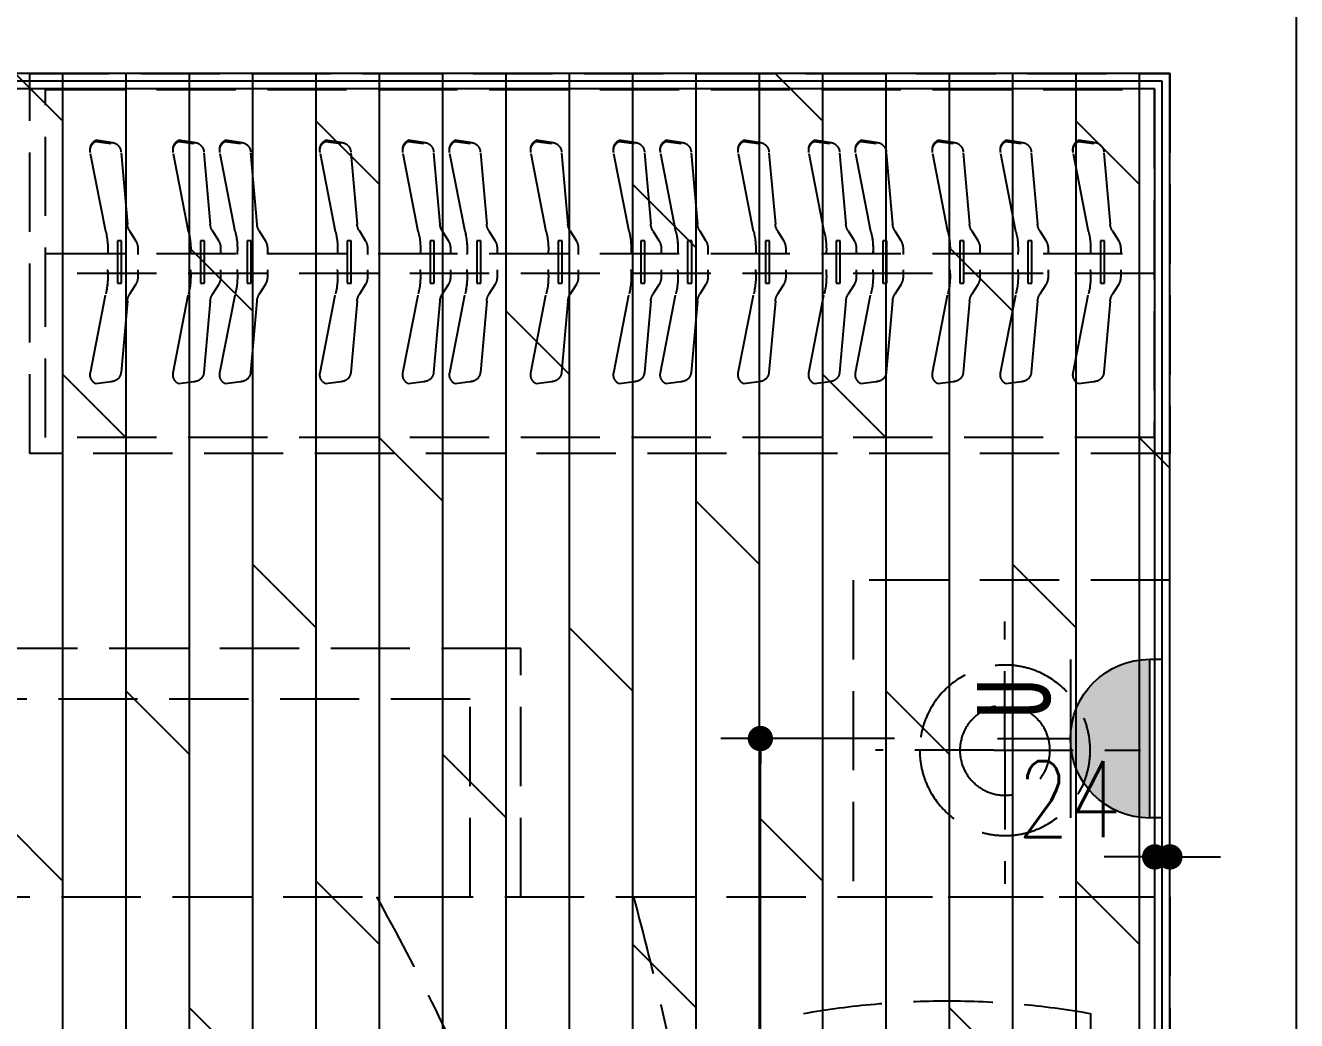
# Model space of a CAD drawing. Header units: inches. Extents: x -2597087 to 134135, y -662679 to 20000.
# Drawn here: x 15411 to 17418, y -39497 to -37926 of the extents above; entities that cross this region are included whole.
import ezdxf
from ezdxf.enums import TextEntityAlignment as Align

# ---------------------------------------------------------------- set-up
doc = ezdxf.new("R2010")
doc.units = ezdxf.units.IN
doc.header["$LTSCALE"] = 100
doc.header["$MEASUREMENT"] = 0
doc.linetypes.add('CENTER', pattern=[50.8, 31.75, -6.35, 6.35, -6.35])
doc.linetypes.add('DASH', pattern=[0.35, 0.25, -0.1])
doc.layers.get('0').update_dxf_attribs({"linetype": 'CONTINUOUS'})
doc.layers.get('Defpoints').update_dxf_attribs({"linetype": 'CONTINUOUS'})
for name, color, linetype in [('-04给水图层', 142, 'CENTER'), ('EQUIP-动力', 3, 'CONTINUOUS'), ('EQUIP-动力-DIM', 3, 'CONTINUOUS'), ('floor', 8, 'CONTINUOUS'), ('RC', 1, 'CONTINUOUS'), ('RC-dim', 3, 'CONTINUOUS'), ('WALL', 7, 'CONTINUOUS')]:
    doc.layers.add(name, color=color, linetype=linetype)
doc.layers.add('FUR', color=8, linetype='CONTINUOUS', lineweight=0)
doc.styles.get("Standard").update_dxf_attribs({"font": 'txt.shx', "width": 0.8, "bigfont": 'GBCBIG.shx'})
doc.styles.add('宋体', font='', dxfattribs={"width": 0.8})
doc.styles.get('宋体').set_extended_font_data('SimSun')
doc.dimstyles.new('50', dxfattribs={"dimscale": 50, "dimtxt": 2.4, "dimasz": 0.8, "dimexe": 1.25, "dimexo": 0.6, "dimgap": 0.65, "dimtad": 1, "dimdec": 0, "dimdsep": 46, "dimtxsty": 'Standard', "dimblk1": 'DOT', "dimblk2": 'DOT', "dimsah": 1, "dimcen": 2.5, "dimclrd": 3, "dimclre": 3, "dimclrt": 3, "dimadec": 0, "dimazin": 0, "dimtfac": 1, "dimtdec": 0, "dimtix": 1, "dimtmove": 2, "dimatfit": 0, "dimldrblk": 'DOT', "dimfxl": 5, "dimfxlon": 1, "dimarcsym": 0})

# ---------------------------------------------------------------- blocks, each defined once
blk = doc.blocks.new('nnggg')
at = {"color": 8, "linetype": 'DASH', "ltscale": 5}
for p, q in [((1534803.7, -150812.3), (1534779.7, -150809)), ((1534779.7, -150810.8), (1534803.7, -150814.2)), ((1534934.5, -150812.3), (1534910.5, -150809)), ((1534910.5, -150810.8), (1534934.5, -150814.2)), ((1535008.3, -150812.3), (1534984.2, -150809)), ((1534984.2, -150810.8), (1535008.3, -150814.2)), ((1535166.4, -150812.3), (1535142.4, -150809)), ((1535142.4, -150810.8), (1535166.4, -150814.2)), ((1535297.2, -150812.3), (1535273.2, -150809)), ((1535273.2, -150810.8), (1535297.2, -150814.2)), ((1535371, -150812.3), (1535347, -150809)), ((1535347, -150810.8), (1535371, -150814.2)), ((1535499.2, -150812.3), (1535475.2, -150809)), ((1535475.2, -150810.8), (1535499.2, -150814.2)), ((1535630, -150812.3), (1535606, -150809)), ((1535606, -150810.8), (1535630, -150814.2)), ((1535703.8, -150812.3), (1535679.7, -150809)), ((1535679.7, -150810.8), (1535703.8, -150814.2)), ((1535826.7, -150812.3), (1535802.7, -150809)), ((1535802.7, -150810.8), (1535826.7, -150814.2)), ((1535938.1, -150812.3), (1535914.1, -150809)), ((1535914.1, -150810.8), (1535938.1, -150814.2)), ((1536011.9, -150812.3), (1535987.8, -150809)), ((1535987.8, -150810.8), (1536011.9, -150814.2)), ((1536133.4, -150812.3), (1536109.4, -150809)), ((1536109.4, -150810.8), (1536133.4, -150814.2)), ((1536240.8, -150812.3), (1536216.8, -150809)), ((1536216.8, -150810.8), (1536240.8, -150814.2)), ((1536355.5, -150812.3), (1536331.4, -150809)), ((1536331.4, -150810.8), (1536355.5, -150814.2)), ((1534795.5, -150953), (1534771.2, -150828.1)), ((1534819.6, -150828.9), (1534829.7, -150941.5)), ((1534926.3, -150953), (1534902.1, -150828.1)), ((1534950.5, -150828.9), (1534960.5, -150941.5)), ((1535000.1, -150953), (1534975.8, -150828.1)), ((1535024.2, -150828.9), (1535034.3, -150941.5)), ((1535158.2, -150953), (1535134, -150828.1)), ((1535182.4, -150828.9), (1535192.4, -150941.5)), ((1535289, -150953), (1535264.8, -150828.1)), ((1535313.2, -150828.9), (1535323.3, -150941.5)), ((1535362.8, -150953), (1535338.5, -150828.1)), ((1535386.9, -150828.9), (1535397, -150941.5)), ((1535491, -150953), (1535466.7, -150828.1)), ((1535515.2, -150828.9), (1535525.2, -150941.5)), ((1535621.8, -150953), (1535597.6, -150828.1)), ((1535646, -150828.9), (1535656.1, -150941.5)), ((1535695.6, -150953), (1535671.3, -150828.1)), ((1535719.7, -150828.9), (1535729.8, -150941.5)), ((1535818.5, -150953), (1535794.3, -150828.1)), ((1535842.7, -150828.9), (1535852.7, -150941.5)), ((1535929.9, -150953), (1535905.7, -150828.1)), ((1535954.1, -150828.9), (1535964.2, -150941.5)), ((1536003.7, -150953), (1535979.4, -150828.1)), ((1536027.8, -150828.9), (1536037.9, -150941.5)), ((1536125.2, -150953), (1536100.9, -150828.1)), ((1536149.4, -150828.9), (1536159.4, -150941.5)), ((1536232.6, -150953), (1536208.4, -150828.1)), ((1536256.8, -150828.9), (1536266.9, -150941.5)), ((1536347.2, -150953), (1536323, -150828.1)), ((1536371.4, -150828.9), (1536381.5, -150941.5)), ((1534833.2, -150952.2), (1534842.6, -150967.4)), ((1534964.1, -150952.2), (1534973.4, -150967.4)), ((1535037.8, -150952.2), (1535047.2, -150967.4)), ((1535196, -150952.2), (1535205.3, -150967.4)), ((1535326.8, -150952.2), (1535336.1, -150967.4)), ((1535400.5, -150952.2), (1535409.9, -150967.4)), ((1535528.7, -150952.2), (1535538.1, -150967.4)), ((1535659.6, -150952.2), (1535668.9, -150967.4)), ((1535733.3, -150952.2), (1535742.7, -150967.4)), ((1535856.3, -150952.2), (1535865.6, -150967.4)), ((1535967.7, -150952.2), (1535977, -150967.4)), ((1536041.4, -150952.2), (1536050.8, -150967.4)), ((1536162.9, -150952.2), (1536172.3, -150967.4)), ((1536270.4, -150952.2), (1536279.8, -150967.4)), ((1536385, -150952.2), (1536394.4, -150967.4)), ((1534814.1, -150968), (1534814.1, -151034.5)), ((1534820.5, -150968), (1534814.1, -150968)), ((1534820.5, -151034.5), (1534820.5, -150968)), ((1534846.2, -150980), (1534846.2, -150989.3)), ((1534951.4, -150968), (1534945, -150968)), ((1534945, -150968), (1534945, -151034.5)), ((1534951.4, -151034.5), (1534951.4, -150968)), ((1534977, -150980), (1534977, -150989.3)), ((1535018.7, -150968), (1535018.7, -151034.5)), ((1535025.1, -150968), (1535018.7, -150968)), ((1535025.1, -151034.5), (1535025.1, -150968)), ((1535050.8, -150980), (1535050.8, -150989.3)), ((1535176.9, -150968), (1535176.9, -151034.5)), ((1535183.3, -150968), (1535176.9, -150968)), ((1535183.3, -151034.5), (1535183.3, -150968)), ((1535208.9, -150980), (1535208.9, -150989.3)), ((1535314.1, -150968), (1535307.7, -150968)), ((1535307.7, -150968), (1535307.7, -151034.5)), ((1535314.1, -151034.5), (1535314.1, -150968)), ((1535339.7, -150980), (1535339.7, -150989.3)), ((1535381.4, -150968), (1535381.4, -151034.5)), ((1535387.8, -150968), (1535381.4, -150968)), ((1535387.8, -151034.5), (1535387.8, -150968)), ((1535413.5, -150980), (1535413.5, -150989.3)), ((1535509.7, -150968), (1535509.7, -151034.5)), ((1535516, -150968), (1535509.7, -150968)), ((1535516, -151034.5), (1535516, -150968)), ((1535541.7, -150980), (1535541.7, -150989.3)), ((1535646.9, -150968), (1535640.5, -150968)), ((1535640.5, -150968), (1535640.5, -151034.5)), ((1535646.9, -151034.5), (1535646.9, -150968)), ((1535672.5, -150980), (1535672.5, -150989.3)), ((1535714.2, -150968), (1535714.2, -151034.5)), ((1535720.6, -150968), (1535714.2, -150968)), ((1535720.6, -151034.5), (1535720.6, -150968)), ((1535746.3, -150980), (1535746.3, -150989.3)), ((1535843.6, -150968), (1535837.2, -150968)), ((1535837.2, -150968), (1535837.2, -151034.5)), ((1535843.6, -151034.5), (1535843.6, -150968)), ((1535869.2, -150980), (1535869.2, -150989.3)), ((1535955, -150968), (1535948.6, -150968)), ((1535948.6, -150968), (1535948.6, -151034.5)), ((1535955, -151034.5), (1535955, -150968)), ((1535980.6, -150980), (1535980.6, -150989.3)), ((1536022.3, -150968), (1536022.3, -151034.5)), ((1536028.7, -150968), (1536022.3, -150968)), ((1536028.7, -151034.5), (1536028.7, -150968)), ((1536054.4, -150980), (1536054.4, -150989.3)), ((1536143.9, -150968), (1536143.9, -151034.5)), ((1536150.2, -150968), (1536143.9, -150968)), ((1536150.2, -151034.5), (1536150.2, -150968)), ((1536175.9, -150980), (1536175.9, -150989.3)), ((1536251.3, -150968), (1536251.3, -151034.5)), ((1536257.7, -150968), (1536251.3, -150968)), ((1536257.7, -151034.5), (1536257.7, -150968)), ((1536283.3, -150980), (1536283.3, -150989.3)), ((1536365.9, -150968), (1536365.9, -151034.5)), ((1536372.3, -150968), (1536365.9, -150968)), ((1536372.3, -151034.5), (1536372.3, -150968)), ((1536397.9, -150980), (1536397.9, -150989.3)), ((1534846.2, -151013.3), (1534846.2, -151024.4)), ((1534977, -151013.3), (1534977, -151024.4)), ((1535050.8, -151013.3), (1535050.8, -151024.4)), ((1535208.9, -151013.3), (1535208.9, -151024.4)), ((1535339.7, -151013.3), (1535339.7, -151024.4)), ((1535413.5, -151013.3), (1535413.5, -151024.4)), ((1535541.7, -151013.3), (1535541.7, -151024.4)), ((1535672.5, -151013.3), (1535672.5, -151024.4)), ((1535746.3, -151013.3), (1535746.3, -151024.4)), ((1535869.2, -151013.3), (1535869.2, -151024.4)), ((1535980.6, -151013.3), (1535980.6, -151024.4)), ((1536054.4, -151013.3), (1536054.4, -151024.4)), ((1536175.9, -151013.3), (1536175.9, -151024.4)), ((1536283.3, -151013.3), (1536283.3, -151024.4)), ((1536397.9, -151013.3), (1536397.9, -151024.4)), ((1534814.1, -151034.5), (1534820.5, -151034.5)), ((1534842.6, -151037), (1534833.2, -151052.2)), ((1534945, -151034.5), (1534951.4, -151034.5)), ((1534973.4, -151037), (1534964.1, -151052.2)), ((1535018.7, -151034.5), (1535025.1, -151034.5)), ((1535047.2, -151037), (1535037.8, -151052.2)), ((1535176.9, -151034.5), (1535183.3, -151034.5)), ((1535205.3, -151037), (1535196, -151052.2)), ((1535307.7, -151034.5), (1535314.1, -151034.5)), ((1535336.1, -151037), (1535326.8, -151052.2)), ((1535381.4, -151034.5), (1535387.8, -151034.5)), ((1535409.9, -151037), (1535400.5, -151052.2)), ((1535509.7, -151034.5), (1535516, -151034.5)), ((1535538.1, -151037), (1535528.7, -151052.2)), ((1535640.5, -151034.5), (1535646.9, -151034.5)), ((1535668.9, -151037), (1535659.6, -151052.2)), ((1535714.2, -151034.5), (1535720.6, -151034.5)), ((1535742.7, -151037), (1535733.3, -151052.2)), ((1535837.2, -151034.5), (1535843.6, -151034.5)), ((1535865.6, -151037), (1535856.3, -151052.2)), ((1535948.6, -151034.5), (1535955, -151034.5)), ((1535977, -151037), (1535967.7, -151052.2)), ((1536022.3, -151034.5), (1536028.7, -151034.5)), ((1536050.8, -151037), (1536041.4, -151052.2)), ((1536143.9, -151034.5), (1536150.2, -151034.5)), ((1536172.3, -151037), (1536162.9, -151052.2)), ((1536251.3, -151034.5), (1536257.7, -151034.5)), ((1536279.8, -151037), (1536270.4, -151052.2)), ((1536365.9, -151034.5), (1536372.3, -151034.5)), ((1536394.4, -151037), (1536385, -151052.2)), ((1534771.2, -151176.2), (1534795.5, -151051.4)), ((1534829.7, -151062.8), (1534819.6, -151175.5)), ((1534902.1, -151176.2), (1534926.3, -151051.4)), ((1534960.5, -151062.8), (1534950.5, -151175.5)), ((1534975.8, -151176.2), (1535000.1, -151051.4)), ((1535034.3, -151062.8), (1535024.2, -151175.5)), ((1535134, -151176.2), (1535158.2, -151051.4)), ((1535192.4, -151062.8), (1535182.4, -151175.5)), ((1535264.8, -151176.2), (1535289, -151051.4)), ((1535323.3, -151062.8), (1535313.2, -151175.5)), ((1535338.5, -151176.2), (1535362.8, -151051.4)), ((1535397, -151062.8), (1535386.9, -151175.5)), ((1535466.7, -151176.2), (1535491, -151051.4)), ((1535525.2, -151062.8), (1535515.2, -151175.5)), ((1535597.6, -151176.2), (1535621.8, -151051.4)), ((1535656.1, -151062.8), (1535646, -151175.5)), ((1535671.3, -151176.2), (1535695.6, -151051.4)), ((1535729.8, -151062.8), (1535719.7, -151175.5)), ((1535794.3, -151176.2), (1535818.5, -151051.4)), ((1535852.7, -151062.8), (1535842.7, -151175.5)), ((1535905.7, -151176.2), (1535929.9, -151051.4)), ((1535964.2, -151062.8), (1535954.1, -151175.5)), ((1535979.4, -151176.2), (1536003.7, -151051.4)), ((1536037.9, -151062.8), (1536027.8, -151175.5)), ((1536100.9, -151176.2), (1536125.2, -151051.4)), ((1536159.4, -151062.8), (1536149.4, -151175.5)), ((1536208.4, -151176.2), (1536232.6, -151051.4)), ((1536266.9, -151062.8), (1536256.8, -151175.5)), ((1536323, -151176.2), (1536347.2, -151051.4)), ((1536381.5, -151062.8), (1536371.4, -151175.5)), ((1534803.7, -151190.2), (1534779.7, -151193.5)), ((1534934.5, -151190.2), (1534910.5, -151193.5)), ((1535008.3, -151190.2), (1534984.2, -151193.5)), ((1535166.4, -151190.2), (1535142.4, -151193.5)), ((1535297.2, -151190.2), (1535273.2, -151193.5)), ((1535371, -151190.2), (1535347, -151193.5)), ((1535499.2, -151190.2), (1535475.2, -151193.5)), ((1535630, -151190.2), (1535606, -151193.5)), ((1535703.8, -151190.2), (1535679.7, -151193.5)), ((1535826.7, -151190.2), (1535802.7, -151193.5)), ((1535938.1, -151190.2), (1535914.1, -151193.5)), ((1536011.9, -151190.2), (1535987.8, -151193.5)), ((1536133.4, -151190.2), (1536109.4, -151193.5)), ((1536240.8, -151190.2), (1536216.8, -151193.5)), ((1536355.5, -151190.2), (1536331.4, -151193.5))]:
    blk.add_line(p, q, dxfattribs=at)
at = {"color": 252, "linetype": 'DASH', "ltscale": 5}
for p, q in [((1534700.7, -150987.8), (1536450.7, -150987.8)), ((1536450.7, -151019.2), (1534700.7, -151019.2))]:
    blk.add_line(p, q, dxfattribs=at)
at = {"color": 2, "linetype": 'DASH', "ltscale": 5}
blk.add_lwpolyline([(1534675.7, -151303.4), (1534675.7, -150703.6), (1536475.7, -150703.6), (1536475.7, -151303.4)], close=True, dxfattribs=at)
at = {"color": 1, "linetype": 'DASH', "ltscale": 5}
blk.add_lwpolyline([(1534700.7, -151278.4), (1534700.7, -150728.6), (1536450.7, -150728.6), (1536450.7, -151278.4)], close=True, dxfattribs=at)
at = {"color": 8, "linetype": 'DASH', "ltscale": 5}
for centre, radius, start, end in [((1534786.9, -150823.2), 16, 117.0567, 190.9889), ((1534786.9, -150825.1), 16, 117.0567, 190.9889), ((1534803.7, -150828.3), 16, 4.6237, 90), ((1534917.8, -150823.2), 16, 117.0567, 190.9889), ((1534917.8, -150825.1), 16, 117.0567, 190.9889), ((1534934.5, -150828.3), 16, 4.6237, 90), ((1534991.5, -150823.2), 16, 117.0567, 190.9889), ((1534991.5, -150825.1), 16, 117.0567, 190.9889), ((1535008.3, -150828.3), 16, 4.6237, 90), ((1535149.7, -150823.2), 16, 117.0567, 190.9889), ((1535149.7, -150825.1), 16, 117.0567, 190.9889), ((1535166.4, -150828.3), 16, 4.6237, 90), ((1535280.5, -150823.2), 16, 117.0567, 190.9889), ((1535280.5, -150825.1), 16, 117.0567, 190.9889), ((1535297.2, -150828.3), 16, 4.6237, 90), ((1535354.2, -150823.2), 16, 117.0567, 190.9889), ((1535354.2, -150825.1), 16, 117.0567, 190.9889), ((1535371, -150828.3), 16, 4.6237, 90), ((1535482.5, -150823.2), 16, 117.0567, 190.9889), ((1535482.5, -150825.1), 16, 117.0567, 190.9889), ((1535499.2, -150828.3), 16, 4.6237, 90), ((1535613.3, -150823.2), 16, 117.0567, 190.9889), ((1535613.3, -150825.1), 16, 117.0567, 190.9889), ((1535630, -150828.3), 16, 4.6237, 90), ((1535687, -150823.2), 16, 117.0567, 190.9889), ((1535687, -150825.1), 16, 117.0567, 190.9889), ((1535703.8, -150828.3), 16, 4.6237, 90), ((1535810, -150823.2), 16, 117.0567, 190.9889), ((1535810, -150825.1), 16, 117.0567, 190.9889), ((1535826.7, -150828.3), 16, 4.6237, 90), ((1535921.4, -150823.2), 16, 117.0567, 190.9889), ((1535921.4, -150825.1), 16, 117.0567, 190.9889), ((1535938.1, -150828.3), 16, 4.6237, 90), ((1535995.1, -150823.2), 16, 117.0567, 190.9889), ((1535995.1, -150825.1), 16, 117.0567, 190.9889), ((1536011.9, -150828.3), 16, 4.6237, 90), ((1536116.6, -150823.2), 16, 117.0567, 190.9889), ((1536116.6, -150825.1), 16, 117.0567, 190.9889), ((1536133.4, -150828.3), 16, 4.6237, 90), ((1536224.1, -150823.2), 16, 117.0567, 190.9889), ((1536224.1, -150825.1), 16, 117.0567, 190.9889), ((1536240.8, -150828.3), 16, 4.6237, 90), ((1536338.7, -150823.2), 16, 117.0567, 190.9889), ((1536338.7, -150825.1), 16, 117.0567, 190.9889), ((1536355.5, -150828.3), 16, 4.6237, 90), ((1534853.6, -150939.6), 24, 184.6237, 211.7137), ((1534984.5, -150939.6), 24, 184.6237, 211.7137), ((1535058.2, -150939.6), 24, 184.6237, 211.7137), ((1535216.4, -150939.6), 24, 184.6237, 211.7137), ((1535347.2, -150939.6), 24, 184.6237, 211.7137), ((1535420.9, -150939.6), 24, 184.6237, 211.7137), ((1535549.2, -150939.6), 24, 184.6237, 211.7137), ((1535680, -150939.6), 24, 184.6237, 211.7137), ((1535753.7, -150939.6), 24, 184.6237, 211.7137), ((1535876.7, -150939.6), 24, 184.6237, 211.7137), ((1535988.1, -150939.6), 24, 184.6237, 211.7137), ((1536061.8, -150939.6), 24, 184.6237, 211.7137), ((1536183.4, -150939.6), 24, 184.6237, 211.7137), ((1536290.8, -150939.6), 24, 184.6237, 211.7137), ((1536405.4, -150939.6), 24, 184.6237, 211.7137), ((1534684, -150980.4), 114.8, 355.584, 13.8228), ((1534814.9, -150980.4), 114.8, 355.584, 13.8228), ((1534888.6, -150980.4), 114.8, 355.584, 13.8228), ((1535046.8, -150980.4), 114.8, 355.584, 13.8228), ((1535177.6, -150980.4), 114.8, 355.584, 13.8228), ((1535251.3, -150980.4), 114.8, 355.584, 13.8228), ((1535379.6, -150980.4), 114.8, 355.584, 13.8228), ((1535510.4, -150980.4), 114.8, 355.584, 13.8228), ((1535584.1, -150980.4), 114.8, 355.584, 13.8228), ((1535707.1, -150980.4), 114.8, 355.584, 13.8228), ((1535818.5, -150980.4), 114.8, 355.584, 13.8228), ((1535892.2, -150980.4), 114.8, 355.584, 13.8228), ((1536013.8, -150980.4), 114.8, 355.584, 13.8228), ((1536121.2, -150980.4), 114.8, 355.584, 13.8228), ((1536235.8, -150980.4), 114.8, 355.584, 13.8228), ((1534822.2, -150980), 24, 0, 31.7137), ((1534953, -150980), 24, 0, 31.7137), ((1535026.8, -150980), 24, 0, 31.7137), ((1535184.9, -150980), 24, 0, 31.7137), ((1535315.7, -150980), 24, 0, 31.7137), ((1535389.5, -150980), 24, 0, 31.7137), ((1535517.7, -150980), 24, 0, 31.7137), ((1535648.5, -150980), 24, 0, 31.7137), ((1535722.3, -150980), 24, 0, 31.7137), ((1535845.2, -150980), 24, 0, 31.7137), ((1535956.6, -150980), 24, 0, 31.7137), ((1536030.4, -150980), 24, 0, 31.7137), ((1536151.9, -150980), 24, 0, 31.7137), ((1536259.3, -150980), 24, 0, 31.7137), ((1536373.9, -150980), 24, 0, 31.7137), ((1534684, -151023.9), 114.8, 346.1772, 5.3465), ((1534822.2, -151024.4), 24, 328.2863, 0), ((1534814.9, -151023.9), 114.8, 346.1772, 5.3465), ((1534953, -151024.4), 24, 328.2863, 0), ((1534888.6, -151023.9), 114.8, 346.1772, 5.3465), ((1535026.8, -151024.4), 24, 328.2863, 0), ((1535046.8, -151023.9), 114.8, 346.1772, 5.3465), ((1535184.9, -151024.4), 24, 328.2863, 0), ((1535177.6, -151023.9), 114.8, 346.1772, 5.3465), ((1535315.7, -151024.4), 24, 328.2863, 0), ((1535251.3, -151023.9), 114.8, 346.1772, 5.3465), ((1535389.5, -151024.4), 24, 328.2863, 0), ((1535379.6, -151023.9), 114.8, 346.1772, 5.3465), ((1535517.7, -151024.4), 24, 328.2863, 0), ((1535510.4, -151023.9), 114.8, 346.1772, 5.3465), ((1535648.5, -151024.4), 24, 328.2863, 0), ((1535584.1, -151023.9), 114.8, 346.1772, 5.3465), ((1535722.3, -151024.4), 24, 328.2863, 0), ((1535707.1, -151023.9), 114.8, 346.1772, 5.3465), ((1535845.2, -151024.4), 24, 328.2863, 0), ((1535818.5, -151023.9), 114.8, 346.1772, 5.3465), ((1535956.6, -151024.4), 24, 328.2863, 0), ((1535892.2, -151023.9), 114.8, 346.1772, 5.3465), ((1536030.4, -151024.4), 24, 328.2863, 0), ((1536013.8, -151023.9), 114.8, 346.1772, 5.3465), ((1536151.9, -151024.4), 24, 328.2863, 0), ((1536121.2, -151023.9), 114.8, 346.1772, 5.3465), ((1536259.3, -151024.4), 24, 328.2863, 0), ((1536235.8, -151023.9), 114.8, 346.1772, 5.3465), ((1536373.9, -151024.4), 24, 328.2863, 0), ((1534853.6, -151064.8), 24, 148.2863, 175.3763), ((1534984.5, -151064.8), 24, 148.2863, 175.3763), ((1535058.2, -151064.8), 24, 148.2863, 175.3763), ((1535216.4, -151064.8), 24, 148.2863, 175.3763), ((1535347.2, -151064.8), 24, 148.2863, 175.3763), ((1535420.9, -151064.8), 24, 148.2863, 175.3763), ((1535549.2, -151064.8), 24, 148.2863, 175.3763), ((1535680, -151064.8), 24, 148.2863, 175.3763), ((1535753.7, -151064.8), 24, 148.2863, 175.3763), ((1535876.7, -151064.8), 24, 148.2863, 175.3763), ((1535988.1, -151064.8), 24, 148.2863, 175.3763), ((1536061.8, -151064.8), 24, 148.2863, 175.3763), ((1536183.4, -151064.8), 24, 148.2863, 175.3763), ((1536290.8, -151064.8), 24, 148.2863, 175.3763), ((1536405.4, -151064.8), 24, 148.2863, 175.3763), ((1534786.9, -151179.3), 16, 169.0111, 242.9433), ((1534803.7, -151174.2), 16, 270, 355.3763), ((1534917.8, -151179.3), 16, 169.0111, 242.9433), ((1534934.5, -151174.2), 16, 270, 355.3763), ((1534991.5, -151179.3), 16, 169.0111, 242.9433), ((1535008.3, -151174.2), 16, 270, 355.3763), ((1535149.7, -151179.3), 16, 169.0111, 242.9433), ((1535166.4, -151174.2), 16, 270, 355.3763), ((1535280.5, -151179.3), 16, 169.0111, 242.9433), ((1535297.2, -151174.2), 16, 270, 355.3763), ((1535354.2, -151179.3), 16, 169.0111, 242.9433), ((1535371, -151174.2), 16, 270, 355.3763), ((1535482.5, -151179.3), 16, 169.0111, 242.9433), ((1535499.2, -151174.2), 16, 270, 355.3763), ((1535613.3, -151179.3), 16, 169.0111, 242.9433), ((1535630, -151174.2), 16, 270, 355.3763), ((1535687, -151179.3), 16, 169.0111, 242.9433), ((1535703.8, -151174.2), 16, 270, 355.3763), ((1535810, -151179.3), 16, 169.0111, 242.9433), ((1535826.7, -151174.2), 16, 270, 355.3763), ((1535921.4, -151179.3), 16, 169.0111, 242.9433), ((1535938.1, -151174.2), 16, 270, 355.3763), ((1535995.1, -151179.3), 16, 169.0111, 242.9433), ((1536011.9, -151174.2), 16, 270, 355.3763), ((1536116.6, -151179.3), 16, 169.0111, 242.9433), ((1536133.4, -151174.2), 16, 270, 355.3763), ((1536224.1, -151179.3), 16, 169.0111, 242.9433), ((1536240.8, -151174.2), 16, 270, 355.3763), ((1536338.7, -151179.3), 16, 169.0111, 242.9433), ((1536355.5, -151174.2), 16, 270, 355.3763)]:
    blk.add_arc(centre, radius, start, end, dxfattribs=at)
blk = doc.blocks.new('gfsss')
at = {"color": 2, "linetype": 'DASH', "ltscale": 5}
for p, q in [((1550945.5, -158739.4), (1551445.5, -158739.4)), ((1551445.5, -158739.4), (1551445.5, -159239.3)), ((1550945.5, -159239.3), (1550945.5, -159239.3)), ((1551445.5, -159239.3), (1550945.5, -159239.3))]:
    blk.add_line(p, q, dxfattribs=at)
at = {"color": 8, "linetype": 'DASH', "ltscale": 5}
for p, q in [((1551205.9, -159007.9), (1551205.9, -158804.6)), ((1552050.4, -159239.3), (1552050.4, -158926.9)), ((1552050.4, -158926.9), (1553392.2, -158926.9)), ((1551223.3, -159007.9), (1550991.9, -159007.9)), ((1551205.9, -159007.9), (1551205.9, -159218.9)), ((1551223.3, -159007.9), (1551410.2, -159007.9))]:
    blk.add_line(p, q, dxfattribs=at)
at = {"color": 1, "linetype": 'DASH', "ltscale": 5}
for p, q in [((1551970.4, -159239.3), (1551970.4, -158846.9)), ((1551970.4, -158846.9), (1553472.2, -158846.9))]:
    blk.add_line(p, q, dxfattribs=at)
at = {"color": 2, "linetype": 'DASH', "ltscale": 5}
blk.add_lwpolyline([(1550945.5, -159239.3), (1550945.5, -158739.4)], dxfattribs=at)
blk.add_lwpolyline([(1550945.5, -159239.3), (1550945.5, -159239.3), (1550945.5, -160739.3), (1553045.5, -160739.3), (1553045.5, -159239.3)], close=True, dxfattribs=at)
at = {"color": 8, "linetype": 'DASH', "ltscale": 5}
blk.add_lwpolyline([(1551524.1, -159583.9), (1551524.1, -159423.5, 0.088227), (1551070.7, -159423.5), (1551070.7, -160004.7, 0.051029), (1551333.6, -160024.2)], format="xyb", dxfattribs=at)
at = {"linetype": 'DASH', "ltscale": 5}
blk.add_circle((1551205.9, -159007.9), 134.6, dxfattribs=at)
at = {"color": 8, "linetype": 'DASH', "ltscale": 5}
blk.add_circle((1551205.9, -159007.9), 71.1, dxfattribs=at)
at = {"linetype": 'DASH', "ltscale": 5}
for centre, radius, start, end in [((1557845, -160850.6), 6263.5, 165.09302, 178.98203), ((1556289.3, -161484.1), 4666.7, 151.2482, 170.8167)]:
    blk.add_arc(centre, radius, start, end, dxfattribs=at)
blk = doc.blocks.new('42aaaa')
at = {"color": 8, "linetype": 'DASH', "ltscale": 5}
for p, q in [((1579293.2, -158198.1), (1579317.3, -158194.7)), ((1579317.3, -158196.6), (1579293.2, -158199.9)), ((1579407.8, -158198.1), (1579431.9, -158194.7)), ((1579431.9, -158196.6), (1579407.8, -158199.9)), ((1579515.3, -158198.1), (1579539.3, -158194.7)), ((1579539.3, -158196.6), (1579515.3, -158199.9)), ((1579636.8, -158198.1), (1579660.8, -158194.7)), ((1579660.8, -158196.6), (1579636.8, -158199.9)), ((1579710.5, -158198.1), (1579734.6, -158194.7)), ((1579734.6, -158196.6), (1579710.5, -158199.9)), ((1579822, -158198.1), (1579846, -158194.7)), ((1579846, -158196.6), (1579822, -158199.9)), ((1579944.9, -158198.1), (1579968.9, -158194.7)), ((1579968.9, -158196.6), (1579944.9, -158199.9)), ((1580018.6, -158198.1), (1580042.7, -158194.7)), ((1580042.7, -158196.6), (1580018.6, -158199.9)), ((1580149.5, -158198.1), (1580173.5, -158194.7)), ((1580173.5, -158196.6), (1580149.5, -158199.9)), ((1580277.7, -158198.1), (1580301.7, -158194.7)), ((1580301.7, -158196.6), (1580277.7, -158199.9)), ((1580351.4, -158198.1), (1580375.5, -158194.7)), ((1580375.5, -158196.6), (1580351.4, -158199.9)), ((1580482.2, -158198.1), (1580506.3, -158194.7)), ((1580506.3, -158196.6), (1580482.2, -158199.9)), ((1580640.4, -158198.1), (1580664.4, -158194.7)), ((1580664.4, -158196.6), (1580640.4, -158199.9)), ((1580714.2, -158198.1), (1580738.2, -158194.7)), ((1580738.2, -158196.6), (1580714.2, -158199.9)), ((1580845, -158198.1), (1580869, -158194.7)), ((1580869, -158196.6), (1580845, -158199.9)), ((1579277.3, -158214.6), (1579267.2, -158327.3)), ((1579301.4, -158338.7), (1579325.7, -158213.9)), ((1579391.9, -158214.6), (1579381.8, -158327.3)), ((1579416, -158338.7), (1579440.3, -158213.9)), ((1579499.3, -158214.6), (1579489.2, -158327.3)), ((1579523.5, -158338.7), (1579547.7, -158213.9)), ((1579620.8, -158214.6), (1579610.8, -158327.3)), ((1579645, -158338.7), (1579669.3, -158213.9)), ((1579694.6, -158214.6), (1579684.5, -158327.3)), ((1579718.8, -158338.7), (1579743, -158213.9)), ((1579806, -158214.6), (1579795.9, -158327.3)), ((1579830.2, -158338.7), (1579854.4, -158213.9)), ((1579928.9, -158214.6), (1579918.9, -158327.3)), ((1579953.1, -158338.7), (1579977.3, -158213.9)), ((1580002.7, -158214.6), (1579992.6, -158327.3)), ((1580026.9, -158338.7), (1580051.1, -158213.9)), ((1580133.5, -158214.6), (1580123.4, -158327.3)), ((1580157.7, -158338.7), (1580181.9, -158213.9)), ((1580261.7, -158214.6), (1580251.6, -158327.3)), ((1580285.9, -158338.7), (1580310.1, -158213.9)), ((1580335.5, -158214.6), (1580325.4, -158327.3)), ((1580359.7, -158338.7), (1580383.9, -158213.9)), ((1580466.3, -158214.6), (1580456.2, -158327.3)), ((1580490.5, -158338.7), (1580514.7, -158213.9)), ((1580624.4, -158214.6), (1580614.4, -158327.3)), ((1580648.6, -158338.7), (1580672.9, -158213.9)), ((1580698.2, -158214.6), (1580688.1, -158327.3)), ((1580722.4, -158338.7), (1580746.6, -158213.9)), ((1580829, -158214.6), (1580818.9, -158327.3)), ((1580853.2, -158338.7), (1580877.4, -158213.9)), ((1579263.7, -158337.9), (1579254.3, -158353.1)), ((1579378.3, -158337.9), (1579368.9, -158353.1)), ((1579485.7, -158337.9), (1579476.3, -158353.1)), ((1579607.3, -158337.9), (1579597.9, -158353.1)), ((1579681, -158337.9), (1579671.6, -158353.1)), ((1579792.4, -158337.9), (1579783, -158353.1)), ((1579915.3, -158337.9), (1579906, -158353.1)), ((1579989.1, -158337.9), (1579979.7, -158353.1)), ((1580119.9, -158337.9), (1580110.5, -158353.1)), ((1580248.1, -158337.9), (1580238.8, -158353.1)), ((1580321.9, -158337.9), (1580312.5, -158353.1)), ((1580452.7, -158337.9), (1580443.3, -158353.1)), ((1580610.9, -158337.9), (1580601.5, -158353.1)), ((1580684.6, -158337.9), (1580675.2, -158353.1)), ((1580815.4, -158337.9), (1580806.1, -158353.1)), ((1579250.7, -158365.7), (1579250.7, -158375)), ((1579276.4, -158420.3), (1579276.4, -158353.7)), ((1579276.4, -158353.7), (1579282.8, -158353.7)), ((1579282.8, -158353.7), (1579282.8, -158420.3)), ((1579365.3, -158365.7), (1579365.3, -158375)), ((1579391, -158420.3), (1579391, -158353.7)), ((1579391, -158353.7), (1579397.4, -158353.7)), ((1579397.4, -158353.7), (1579397.4, -158420.3)), ((1579472.8, -158365.7), (1579472.8, -158375)), ((1579498.4, -158420.3), (1579498.4, -158353.7)), ((1579498.4, -158353.7), (1579504.8, -158353.7)), ((1579504.8, -158353.7), (1579504.8, -158420.3)), ((1579594.3, -158365.7), (1579594.3, -158375)), ((1579620, -158420.3), (1579620, -158353.7)), ((1579620, -158353.7), (1579626.3, -158353.7)), ((1579626.3, -158353.7), (1579626.3, -158420.3)), ((1579668.1, -158365.7), (1579668.1, -158375)), ((1579693.7, -158353.7), (1579700.1, -158353.7)), ((1579693.7, -158420.3), (1579693.7, -158353.7)), ((1579700.1, -158353.7), (1579700.1, -158420.3)), ((1579779.5, -158365.7), (1579779.5, -158375)), ((1579805.1, -158353.7), (1579811.5, -158353.7)), ((1579805.1, -158420.3), (1579805.1, -158353.7)), ((1579811.5, -158353.7), (1579811.5, -158420.3)), ((1579902.4, -158365.7), (1579902.4, -158375)), ((1579928, -158420.3), (1579928, -158353.7)), ((1579928, -158353.7), (1579934.4, -158353.7)), ((1579934.4, -158353.7), (1579934.4, -158420.3)), ((1579976.1, -158365.7), (1579976.1, -158375)), ((1580001.8, -158353.7), (1580008.2, -158353.7)), ((1580001.8, -158420.3), (1580001.8, -158353.7)), ((1580008.2, -158353.7), (1580008.2, -158420.3)), ((1580107, -158365.7), (1580107, -158375)), ((1580132.6, -158420.3), (1580132.6, -158353.7)), ((1580132.6, -158353.7), (1580139, -158353.7)), ((1580139, -158353.7), (1580139, -158420.3)), ((1580235.2, -158365.7), (1580235.2, -158375)), ((1580260.8, -158420.3), (1580260.8, -158353.7)), ((1580260.8, -158353.7), (1580267.2, -158353.7)), ((1580267.2, -158353.7), (1580267.2, -158420.3)), ((1580308.9, -158365.7), (1580308.9, -158375)), ((1580334.6, -158353.7), (1580341, -158353.7)), ((1580334.6, -158420.3), (1580334.6, -158353.7)), ((1580341, -158353.7), (1580341, -158420.3)), ((1580439.8, -158365.7), (1580439.8, -158375)), ((1580465.4, -158420.3), (1580465.4, -158353.7)), ((1580465.4, -158353.7), (1580471.8, -158353.7)), ((1580471.8, -158353.7), (1580471.8, -158420.3)), ((1580597.9, -158365.7), (1580597.9, -158375)), ((1580623.6, -158420.3), (1580623.6, -158353.7)), ((1580623.6, -158353.7), (1580630, -158353.7)), ((1580630, -158353.7), (1580630, -158420.3)), ((1580671.7, -158365.7), (1580671.7, -158375)), ((1580697.3, -158353.7), (1580703.7, -158353.7)), ((1580697.3, -158420.3), (1580697.3, -158353.7)), ((1580703.7, -158353.7), (1580703.7, -158420.3)), ((1580802.5, -158365.7), (1580802.5, -158375)), ((1580828.1, -158420.3), (1580828.1, -158353.7)), ((1580828.1, -158353.7), (1580834.5, -158353.7)), ((1580834.5, -158353.7), (1580834.5, -158420.3)), ((1580948, -158373.5), (1579198, -158373.5)), ((1579198, -158404.9), (1580948, -158404.9)), ((1579250.7, -158399), (1579250.7, -158410.1)), ((1579365.3, -158399), (1579365.3, -158410.1)), ((1579472.8, -158399), (1579472.8, -158410.1)), ((1579594.3, -158399), (1579594.3, -158410.1)), ((1579668.1, -158399), (1579668.1, -158410.1)), ((1579779.5, -158399), (1579779.5, -158410.1)), ((1579902.4, -158399), (1579902.4, -158410.1)), ((1579976.1, -158399), (1579976.1, -158410.1)), ((1580107, -158399), (1580107, -158410.1)), ((1580235.2, -158399), (1580235.2, -158410.1)), ((1580308.9, -158399), (1580308.9, -158410.1)), ((1580439.8, -158399), (1580439.8, -158410.1)), ((1580597.9, -158399), (1580597.9, -158410.1)), ((1580671.7, -158399), (1580671.7, -158410.1)), ((1580802.5, -158399), (1580802.5, -158410.1)), ((1579254.3, -158422.7), (1579263.7, -158437.9)), ((1579282.8, -158420.3), (1579276.4, -158420.3)), ((1579368.9, -158422.7), (1579378.3, -158437.9)), ((1579397.4, -158420.3), (1579391, -158420.3)), ((1579476.3, -158422.7), (1579485.7, -158437.9)), ((1579504.8, -158420.3), (1579498.4, -158420.3)), ((1579597.9, -158422.7), (1579607.3, -158437.9)), ((1579626.3, -158420.3), (1579620, -158420.3)), ((1579671.6, -158422.7), (1579681, -158437.9)), ((1579700.1, -158420.3), (1579693.7, -158420.3)), ((1579783, -158422.7), (1579792.4, -158437.9)), ((1579811.5, -158420.3), (1579805.1, -158420.3)), ((1579906, -158422.7), (1579915.3, -158437.9)), ((1579934.4, -158420.3), (1579928, -158420.3)), ((1579979.7, -158422.7), (1579989.1, -158437.9)), ((1580008.2, -158420.3), (1580001.8, -158420.3)), ((1580110.5, -158422.7), (1580119.9, -158437.9)), ((1580139, -158420.3), (1580132.6, -158420.3)), ((1580238.8, -158422.7), (1580248.1, -158437.9)), ((1580267.2, -158420.3), (1580260.8, -158420.3)), ((1580312.5, -158422.7), (1580321.9, -158437.9)), ((1580341, -158420.3), (1580334.6, -158420.3)), ((1580443.3, -158422.7), (1580452.7, -158437.9)), ((1580471.8, -158420.3), (1580465.4, -158420.3)), ((1580601.5, -158422.7), (1580610.9, -158437.9)), ((1580630, -158420.3), (1580623.6, -158420.3)), ((1580675.2, -158422.7), (1580684.6, -158437.9)), ((1580703.7, -158420.3), (1580697.3, -158420.3)), ((1580806.1, -158422.7), (1580815.4, -158437.9)), ((1580834.5, -158420.3), (1580828.1, -158420.3)), ((1579267.2, -158448.6), (1579277.3, -158561.2)), ((1579325.7, -158562), (1579301.4, -158437.1)), ((1579381.8, -158448.6), (1579391.9, -158561.2)), ((1579440.3, -158562), (1579416, -158437.1)), ((1579489.2, -158448.6), (1579499.3, -158561.2)), ((1579547.7, -158562), (1579523.5, -158437.1)), ((1579610.8, -158448.6), (1579620.8, -158561.2)), ((1579669.3, -158562), (1579645, -158437.1)), ((1579684.5, -158448.6), (1579694.6, -158561.2)), ((1579743, -158562), (1579718.8, -158437.1)), ((1579795.9, -158448.6), (1579806, -158561.2)), ((1579854.4, -158562), (1579830.2, -158437.1)), ((1579918.9, -158448.6), (1579928.9, -158561.2)), ((1579977.3, -158562), (1579953.1, -158437.1)), ((1579992.6, -158448.6), (1580002.7, -158561.2)), ((1580051.1, -158562), (1580026.9, -158437.1)), ((1580123.4, -158448.6), (1580133.5, -158561.2)), ((1580181.9, -158562), (1580157.7, -158437.1)), ((1580251.6, -158448.6), (1580261.7, -158561.2)), ((1580310.1, -158562), (1580285.9, -158437.1)), ((1580325.4, -158448.6), (1580335.5, -158561.2)), ((1580383.9, -158562), (1580359.7, -158437.1)), ((1580456.2, -158448.6), (1580466.3, -158561.2)), ((1580514.7, -158562), (1580490.5, -158437.1)), ((1580614.4, -158448.6), (1580624.4, -158561.2)), ((1580672.9, -158562), (1580648.6, -158437.1)), ((1580688.1, -158448.6), (1580698.2, -158561.2)), ((1580746.6, -158562), (1580722.4, -158437.1)), ((1580818.9, -158448.6), (1580829, -158561.2)), ((1580877.4, -158562), (1580853.2, -158437.1)), ((1579293.2, -158575.9), (1579317.3, -158579.3)), ((1579407.8, -158575.9), (1579431.9, -158579.3)), ((1579515.3, -158575.9), (1579539.3, -158579.3)), ((1579636.8, -158575.9), (1579660.8, -158579.3)), ((1579710.5, -158575.9), (1579734.6, -158579.3)), ((1579822, -158575.9), (1579846, -158579.3)), ((1579944.9, -158575.9), (1579968.9, -158579.3)), ((1580018.6, -158575.9), (1580042.7, -158579.3)), ((1580149.5, -158575.9), (1580173.5, -158579.3)), ((1580277.7, -158575.9), (1580301.7, -158579.3)), ((1580351.4, -158575.9), (1580375.5, -158579.3)), ((1580482.2, -158575.9), (1580506.3, -158579.3)), ((1580640.4, -158575.9), (1580664.4, -158579.3)), ((1580714.2, -158575.9), (1580738.2, -158579.3)), ((1580845, -158575.9), (1580869, -158579.3)), ((1579173, -158889.4), (1579673, -158889.4)), ((1579673, -158889.4), (1579673, -159389.3)), ((1579433.4, -159157.9), (1579433.4, -158954.6)), ((1580197.9, -159389.3), (1580197.9, -158996.9)), ((1580197.9, -158996.9), (1581699.6, -158996.9)), ((1580277.9, -159389.3), (1580277.9, -159076.9)), ((1580277.9, -159076.9), (1581619.6, -159076.9)), ((1579450.7, -159157.9), (1579219.3, -159157.9)), ((1579433.4, -159157.9), (1579433.4, -159368.9)), ((1579450.7, -159157.9), (1579637.6, -159157.9)), ((1579173, -159389.3), (1579173, -159389.3)), ((1579673, -159389.3), (1579173, -159389.3))]:
    blk.add_line(p, q, dxfattribs=at)
for points in [[(1580973, -158689.1), (1580973, -158089.3), (1579173, -158089.3), (1579173, -158689.1)], [(1580948, -158664.1), (1580948, -158114.3), (1579198, -158114.3), (1579198, -158664.1)], [(1579173, -159389.3), (1579173, -159389.3), (1579173, -160889.3), (1581272.9, -160889.3), (1581272.9, -159389.3)]]:
    blk.add_lwpolyline(points, close=True, dxfattribs=at)
blk.add_lwpolyline([(1579173, -159389.3), (1579173, -158889.4)], dxfattribs=at)
blk.add_lwpolyline([(1579751.5, -159733.9), (1579751.5, -159573.5, 0.088227), (1579298.1, -159573.5), (1579298.1, -160154.7, 0.051029), (1579561, -160174.2)], format="xyb", dxfattribs=at)
for radius in [134.6, 71.1]:
    blk.add_circle((1579433.4, -159157.9), radius, dxfattribs=at)
for centre, radius, start, end in [((1579293.2, -158214.1), 16, 90, 175.3763), ((1579310, -158209), 16, 349.0111, 62.9433), ((1579310, -158210.8), 16, 349.0111, 62.9433), ((1579407.8, -158214.1), 16, 90, 175.3763), ((1579424.6, -158209), 16, 349.0111, 62.9433), ((1579424.6, -158210.8), 16, 349.0111, 62.9433), ((1579515.3, -158214.1), 16, 90, 175.3763), ((1579532, -158209), 16, 349.0111, 62.9433), ((1579532, -158210.8), 16, 349.0111, 62.9433), ((1579636.8, -158214.1), 16, 90, 175.3763), ((1579653.5, -158209), 16, 349.0111, 62.9433), ((1579653.5, -158210.8), 16, 349.0111, 62.9433), ((1579710.5, -158214.1), 16, 90, 175.3763), ((1579727.3, -158209), 16, 349.0111, 62.9433), ((1579727.3, -158210.8), 16, 349.0111, 62.9433), ((1579822, -158214.1), 16, 90, 175.3763), ((1579838.7, -158209), 16, 349.0111, 62.9433), ((1579838.7, -158210.8), 16, 349.0111, 62.9433), ((1579944.9, -158214.1), 16, 90, 175.3763), ((1579961.6, -158209), 16, 349.0111, 62.9433), ((1579961.6, -158210.8), 16, 349.0111, 62.9433), ((1580018.6, -158214.1), 16, 90, 175.3763), ((1580035.4, -158209), 16, 349.0111, 62.9433), ((1580035.4, -158210.8), 16, 349.0111, 62.9433), ((1580149.5, -158214.1), 16, 90, 175.3763), ((1580166.2, -158209), 16, 349.0111, 62.9433), ((1580166.2, -158210.8), 16, 349.0111, 62.9433), ((1580277.7, -158214.1), 16, 90, 175.3763), ((1580294.4, -158209), 16, 349.0111, 62.9433), ((1580294.4, -158210.8), 16, 349.0111, 62.9433), ((1580351.4, -158214.1), 16, 90, 175.3763), ((1580368.2, -158209), 16, 349.0111, 62.9433), ((1580368.2, -158210.8), 16, 349.0111, 62.9433), ((1580482.2, -158214.1), 16, 90, 175.3763), ((1580499, -158209), 16, 349.0111, 62.9433), ((1580499, -158210.8), 16, 349.0111, 62.9433), ((1580640.4, -158214.1), 16, 90, 175.3763), ((1580657.2, -158209), 16, 349.0111, 62.9433), ((1580657.2, -158210.8), 16, 349.0111, 62.9433), ((1580714.2, -158214.1), 16, 90, 175.3763), ((1580730.9, -158209), 16, 349.0111, 62.9433), ((1580730.9, -158210.8), 16, 349.0111, 62.9433), ((1580845, -158214.1), 16, 90, 175.3763), ((1580861.7, -158209), 16, 349.0111, 62.9433), ((1580861.7, -158210.8), 16, 349.0111, 62.9433), ((1579243.3, -158325.3), 24, 328.2863, 355.3763), ((1579357.9, -158325.3), 24, 328.2863, 355.3763), ((1579465.3, -158325.3), 24, 328.2863, 355.3763), ((1579586.8, -158325.3), 24, 328.2863, 355.3763), ((1579660.6, -158325.3), 24, 328.2863, 355.3763), ((1579772, -158325.3), 24, 328.2863, 355.3763), ((1579894.9, -158325.3), 24, 328.2863, 355.3763), ((1579968.7, -158325.3), 24, 328.2863, 355.3763), ((1580099.5, -158325.3), 24, 328.2863, 355.3763), ((1580227.7, -158325.3), 24, 328.2863, 355.3763), ((1580301.5, -158325.3), 24, 328.2863, 355.3763), ((1580432.3, -158325.3), 24, 328.2863, 355.3763), ((1580590.4, -158325.3), 24, 328.2863, 355.3763), ((1580664.2, -158325.3), 24, 328.2863, 355.3763), ((1580795, -158325.3), 24, 328.2863, 355.3763), ((1579412.9, -158366.2), 114.8, 166.1772, 184.416), ((1579527.5, -158366.2), 114.8, 166.1772, 184.416), ((1579634.9, -158366.2), 114.8, 166.1772, 184.416), ((1579756.4, -158366.2), 114.8, 166.1772, 184.416), ((1579830.2, -158366.2), 114.8, 166.1772, 184.416), ((1579941.6, -158366.2), 114.8, 166.1772, 184.416), ((1580064.5, -158366.2), 114.8, 166.1772, 184.416), ((1580138.3, -158366.2), 114.8, 166.1772, 184.416), ((1580269.1, -158366.2), 114.8, 166.1772, 184.416), ((1580397.3, -158366.2), 114.8, 166.1772, 184.416), ((1580471.1, -158366.2), 114.8, 166.1772, 184.416), ((1580601.9, -158366.2), 114.8, 166.1772, 184.416), ((1580760.1, -158366.2), 114.8, 166.1772, 184.416), ((1580833.8, -158366.2), 114.8, 166.1772, 184.416), ((1580964.6, -158366.2), 114.8, 166.1772, 184.416), ((1579274.7, -158365.7), 24, 148.2863, 180), ((1579389.3, -158365.7), 24, 148.2863, 180), ((1579496.8, -158365.7), 24, 148.2863, 180), ((1579618.3, -158365.7), 24, 148.2863, 180), ((1579692.1, -158365.7), 24, 148.2863, 180), ((1579803.5, -158365.7), 24, 148.2863, 180), ((1579926.4, -158365.7), 24, 148.2863, 180), ((1580000.1, -158365.7), 24, 148.2863, 180), ((1580131, -158365.7), 24, 148.2863, 180), ((1580259.2, -158365.7), 24, 148.2863, 180), ((1580332.9, -158365.7), 24, 148.2863, 180), ((1580463.8, -158365.7), 24, 148.2863, 180), ((1580621.9, -158365.7), 24, 148.2863, 180), ((1580695.7, -158365.7), 24, 148.2863, 180), ((1580826.5, -158365.7), 24, 148.2863, 180), ((1579274.7, -158410.1), 24, 180, 211.7137), ((1579412.9, -158409.7), 114.8, 174.6535, 193.8228), ((1579389.3, -158410.1), 24, 180, 211.7137), ((1579527.5, -158409.7), 114.8, 174.6535, 193.8228), ((1579496.8, -158410.1), 24, 180, 211.7137), ((1579634.9, -158409.7), 114.8, 174.6535, 193.8228), ((1579618.3, -158410.1), 24, 180, 211.7137), ((1579756.4, -158409.7), 114.8, 174.6535, 193.8228), ((1579692.1, -158410.1), 24, 180, 211.7137), ((1579830.2, -158409.7), 114.8, 174.6535, 193.8228), ((1579803.5, -158410.1), 24, 180, 211.7137), ((1579941.6, -158409.7), 114.8, 174.6535, 193.8228), ((1579926.4, -158410.1), 24, 180, 211.7137), ((1580064.5, -158409.7), 114.8, 174.6535, 193.8228), ((1580000.1, -158410.1), 24, 180, 211.7137), ((1580138.3, -158409.7), 114.8, 174.6535, 193.8228), ((1580131, -158410.1), 24, 180, 211.7137), ((1580269.1, -158409.7), 114.8, 174.6535, 193.8228), ((1580259.2, -158410.1), 24, 180, 211.7137), ((1580397.3, -158409.7), 114.8, 174.6535, 193.8228), ((1580332.9, -158410.1), 24, 180, 211.7137), ((1580471.1, -158409.7), 114.8, 174.6535, 193.8228), ((1580463.8, -158410.1), 24, 180, 211.7137), ((1580601.9, -158409.7), 114.8, 174.6535, 193.8228), ((1580621.9, -158410.1), 24, 180, 211.7137), ((1580760.1, -158409.7), 114.8, 174.6535, 193.8228), ((1580695.7, -158410.1), 24, 180, 211.7137), ((1580833.8, -158409.7), 114.8, 174.6535, 193.8228), ((1580826.5, -158410.1), 24, 180, 211.7137), ((1580964.6, -158409.7), 114.8, 174.6535, 193.8228), ((1579243.3, -158450.5), 24, 4.6237, 31.7137), ((1579357.9, -158450.5), 24, 4.6237, 31.7137), ((1579465.3, -158450.5), 24, 4.6237, 31.7137), ((1579586.8, -158450.5), 24, 4.6237, 31.7137), ((1579660.6, -158450.5), 24, 4.6237, 31.7137), ((1579772, -158450.5), 24, 4.6237, 31.7137), ((1579894.9, -158450.5), 24, 4.6237, 31.7137), ((1579968.7, -158450.5), 24, 4.6237, 31.7137), ((1580099.5, -158450.5), 24, 4.6237, 31.7137), ((1580227.7, -158450.5), 24, 4.6237, 31.7137), ((1580301.5, -158450.5), 24, 4.6237, 31.7137), ((1580432.3, -158450.5), 24, 4.6237, 31.7137), ((1580590.4, -158450.5), 24, 4.6237, 31.7137), ((1580664.2, -158450.5), 24, 4.6237, 31.7137), ((1580795, -158450.5), 24, 4.6237, 31.7137), ((1579293.2, -158559.9), 16, 184.6237, 270), ((1579310, -158565), 16, 297.0567, 10.9889), ((1579407.8, -158559.9), 16, 184.6237, 270), ((1579424.6, -158565), 16, 297.0567, 10.9889), ((1579515.3, -158559.9), 16, 184.6237, 270), ((1579532, -158565), 16, 297.0567, 10.9889), ((1579636.8, -158559.9), 16, 184.6237, 270), ((1579653.5, -158565), 16, 297.0567, 10.9889), ((1579710.5, -158559.9), 16, 184.6237, 270), ((1579727.3, -158565), 16, 297.0567, 10.9889), ((1579822, -158559.9), 16, 184.6237, 270), ((1579838.7, -158565), 16, 297.0567, 10.9889), ((1579944.9, -158559.9), 16, 184.6237, 270), ((1579961.6, -158565), 16, 297.0567, 10.9889), ((1580018.6, -158559.9), 16, 184.6237, 270), ((1580035.4, -158565), 16, 297.0567, 10.9889), ((1580149.5, -158559.9), 16, 184.6237, 270), ((1580166.2, -158565), 16, 297.0567, 10.9889), ((1580277.7, -158559.9), 16, 184.6237, 270), ((1580294.4, -158565), 16, 297.0567, 10.9889), ((1580351.4, -158559.9), 16, 184.6237, 270), ((1580368.2, -158565), 16, 297.0567, 10.9889), ((1580482.2, -158559.9), 16, 184.6237, 270), ((1580499, -158565), 16, 297.0567, 10.9889), ((1580640.4, -158559.9), 16, 184.6237, 270), ((1580657.2, -158565), 16, 297.0567, 10.9889), ((1580714.2, -158559.9), 16, 184.6237, 270), ((1580730.9, -158565), 16, 297.0567, 10.9889), ((1580845, -158559.9), 16, 184.6237, 270), ((1580861.7, -158565), 16, 297.0567, 10.9889), ((1586072.5, -161000.6), 6263.5, 165.09302, 178.98203), ((1584516.8, -161634.1), 4666.7, 151.2482, 170.8167)]:
    blk.add_arc(centre, radius, start, end, dxfattribs=at)
blk = doc.blocks.new('safre2cdas')
at = {"linetype": 'ByBlock', "lineweight": -2}
h = blk.add_hatch(color=0, dxfattribs=at)
edge = h.paths.add_edge_path()
edge.add_ellipse((-141.7, 0), major_axis=(-88.6, 88.6), ratio=1, start_angle=135, end_angle=315, ccw=False)
edge.add_line((-141.7, -125.2), (-141.7, 125.2))
at = {"color": 0, "linetype": 'ByBlock', "lineweight": -2}
for p, q in [((-160.3, 125.2), (-141.7, 125.2)), ((-141.7, 125.2), (-141.7, -125.2)), ((-16.4, -125.2), (-16.4, 125.2)), ((-16.4, 0), (98.6, 0)), ((-160.3, -125.2), (-141.7, -125.2))]:
    blk.add_line(p, q, dxfattribs=at)
at = {"color": 0, "linetype": 'ByBlock', "lineweight": -2, "extrusion": (0, 0, -1)}
blk.add_ellipse((-141.7, 0), major_axis=(88.6, 88.6), ratio=1, start_param=-0.785398, end_param=2.356194, dxfattribs=at)
blk = doc.blocks.new('24535XZFAS')
at = {"layer": 'EQUIP-动力', "rotation": 180}
blk.add_blockref('safre2cdas', (-1.5, 0), dxfattribs=at)
at = {"color": 0, "linetype": 'ByBlock', "lineweight": -2, "style": '宋体', "width": 0.8}
blk.add_text('U', height=115.1, rotation=90.0003, dxfattribs=at).set_placement((-74.8, 63.4), align=Align.MIDDLE_CENTER)
blk = doc.blocks.new('_Dot')
at = {"color": 0, "linetype": 'ByBlock', "lineweight": -2}
blk.add_line((-0.5, 0), (-1, 0), dxfattribs=at)
at = {"color": 0, "linetype": 'ByBlock', "const_width": 0.5}
blk.add_lwpolyline([(-0.25, 0, 1), (0.25, 0, 1)], format="xyb", close=True, dxfattribs=at)
blk = doc.blocks.new('*D1484')
at = {"layer": 'Defpoints', "color": 0, "transparency": 16777216}
for p in [(17217.9, -39239), (17193.9, -39374.3), (17217.9, -39374.3)]:
    blk.add_point(p, dxfattribs=at)
at = {"layer": 'RC-dim', "color": 3, "lineweight": -2, "transparency": 16777216}
for p, q in [((17193.9, -39344.3), (17193.9, -39176.5)), ((17217.9, -39344.3), (17217.9, -39176.5)), ((17153.9, -39239), (17113.9, -39239)), ((17193.9, -39239), (17217.9, -39239)), ((17257.9, -39239), (17297.9, -39239))]:
    blk.add_line(p, q, dxfattribs=at)
at = {"layer": 'RC-dim', "color": 3, "lineweight": -2, "transparency": 16777216, "xscale": 40, "yscale": 40, "zscale": 40}
blk.add_blockref('_Dot', (17193.9, -39239), dxfattribs=at)
at = {"layer": 'RC-dim', "color": 3, "lineweight": -2, "transparency": 16777216, "xscale": 40, "yscale": 40, "zscale": 40, "rotation": 180}
blk.add_blockref('_Dot', (17217.9, -39239), dxfattribs=at)
at = {"layer": 'RC-dim', "color": 3, "transparency": 16777216, "insert": (17059, -39147.8), "char_height": 120, "attachment_point": 5}
blk.add_mtext('24', dxfattribs=at)
blk = doc.blocks.new('*D1532')
at = {"layer": 'Defpoints', "color": 0, "transparency": 16777216}
for p in [(16571.3, -39052.1), (16813.2, -39052.1), (16821.3, -40852.1)]:
    blk.add_point(p, dxfattribs=at)
at = {"layer": 'EQUIP-动力-DIM', "color": 3, "lineweight": -2, "transparency": 16777216}
for p, q in [((16783.2, -39052.1), (16508.8, -39052.1)), ((16571.3, -40812.1), (16571.3, -39092.1)), ((16791.3, -40852.1), (16508.8, -40852.1))]:
    blk.add_line(p, q, dxfattribs=at)
at = {"layer": 'EQUIP-动力-DIM', "color": 3, "lineweight": -2, "transparency": 16777216, "xscale": 40, "yscale": 40, "zscale": 40}
for p, rotation in [((16571.3, -39052.1), 90), ((16571.3, -40852.1), 270)]:
    blk.add_blockref('_Dot', p, dxfattribs=dict(at, rotation=rotation))
at = {"layer": 'EQUIP-动力-DIM', "color": 3, "transparency": 16777216, "insert": (16478.8, -39952.1), "char_height": 120, "attachment_point": 5, "rotation": 90}
blk.add_mtext('1800', dxfattribs=at)

msp = doc.modelspace()

# ---------------------------------------------------------------- hatches: boundary and pattern name
at = {"layer": 'floor'}
h = msp.add_hatch(dxfattribs=at)
h.set_pattern_fill('DOLMIT', color=256, scale=400, angle=90, style=0)
h.set_pattern_definition([(90, (12669.92, -12077.45), (-100, 6e-15), []), (135, (12669.92, -12077.45), (-200, -200), [141.4214, -282.8427])])
h.paths.add_polyline_path([(14217.895, -41302.103), (17217.895, -41302.103), (17217.895, -38002.103), (15317.895, -38002.103), (15317.895, -37002.103), (15217.895, -37002.103), (15217.895, -37007.103), (14317.895, -37007.103), (14317.895, -37002.103), (14217.895, -37002.103)])

# ---------------------------------------------------------------- linework, layer by layer
msp.add_lwpolyline([(14317.895, -37002.103), (14217.895, -37002.103), (14217.895, -41302.103), (17217.895, -41302.103), (17217.895, -38002.103), (15317.895, -38002.103), (15317.895, -37862.103)], dxfattribs=at)
at = {"layer": 'RC'}
for points in [[(17217.895, -38002.103), (14217.895, -38002.103), (14217.895, -41302.103), (17217.895, -41302.103)], [(17193.895, -38026.103), (14241.895, -38026.103), (14241.895, -41278.103), (17193.895, -41278.103)]]:
    msp.add_lwpolyline(points, close=True, dxfattribs=at)
at = {"layer": 'RC', "color": 8}
msp.add_lwpolyline([(17205.895, -38014.103), (14229.895, -38014.103), (14229.895, -41290.103), (17205.895, -41290.103)], close=True, dxfattribs=at)
at = {"layer": 'WALL'}
for p, q in [((17417.895, -41402.103), (17417.895, -37902.103)), ((17217.895, -38002.103), (15317.895, -38002.103)), ((17217.895, -41302.103), (17217.895, -38002.103))]:
    msp.add_line(p, q, dxfattribs=at)

# ---------------------------------------------------------------- block references
at = {"layer": '-04给水图层', "xscale": -1}
msp.add_blockref('42aaaa', (1596390.859, 120087.209), dxfattribs=at)
at = {"layer": 'EQUIP-动力', "xscale": -1}
msp.add_blockref('42aaaa', (1596390.859, 120087.209), dxfattribs=at)
at = {"layer": 'EQUIP-动力', "rotation": 7.103027138841591e-06}
msp.add_blockref('24535XZFAS', (17045.879, -39052.332), dxfattribs=at)
at = {"layer": 'FUR'}
msp.add_blockref('nnggg', (-1519257.809, 112701.476), dxfattribs=at)
at = {"layer": 'FUR', "xscale": -1}
msp.add_blockref('gfsss', (1568163.435, 119937.209), dxfattribs=at)

# ---------------------------------------------------------------- dimensions: what is measured, and where the dimension line sits
at = {"layer": 'EQUIP-动力-DIM'}
dim = msp.add_linear_dim(base=(16571.33, -39052.103), p1=(16821.33, -40852.103), p2=(16813.236, -39052.103), angle=90, dimstyle='50', dxfattribs=at)
dim.commit()
dim.dimension.update_dxf_attribs({"geometry": '*D1532', "text_midpoint": (16478.83, -39952.103)})
at = {"layer": 'RC-dim'}
dim = msp.add_linear_dim(base=(17217.895, -39239.01), p1=(17193.895, -39374.268), p2=(17217.895, -39374.268), angle=180, dimstyle='50', dxfattribs=at)
dim.commit()
dim.dimension.update_dxf_attribs({"geometry": '*D1484', "text_midpoint": (17058.999, -39147.76), "dimtype": 160})

doc.saveas('drawing.dxf')
